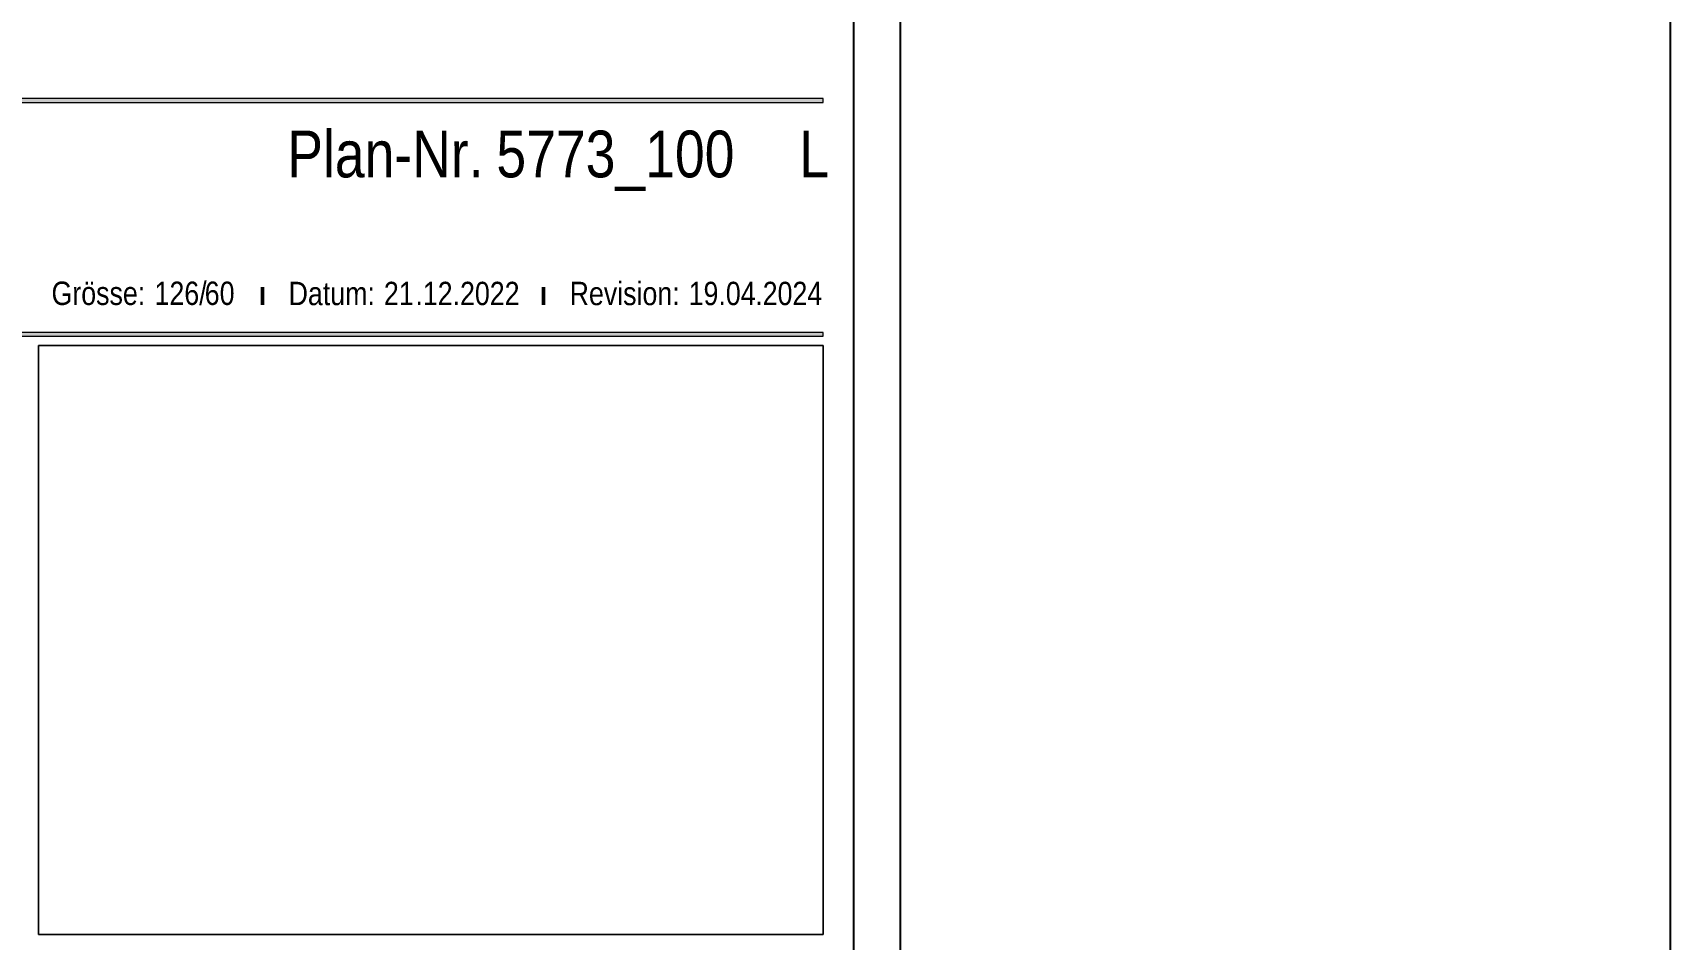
# Model space of a CAD drawing. Extents: x 885 to 2021, y 330 to 1122.
# Drawn here: x 1843.5 to 2018.8, y 519.3 to 616.2 of the extents above; entities that cross this region are included whole.
import ezdxf
from ezdxf.lldxf.tags import DXFTag

# ---------------------------------------------------------------- set-up
doc = ezdxf.new("R2010")
doc.units = 0
doc.layers.get('0').update_dxf_attribs({"lineweight": 25})
for name, color, linetype, lineweight in [('5773_Modell_AF - Perspektive Plankopf_2_915 Layout Zeichnungen', 7, 'Continuous', 25), ('900 Layout Beschriftungen', 7, 'Continuous', 25), ('P11_Plankopf_Ausführung_AF_4_800 Plankopf', 7, 'Continuous', 25)]:
    doc.layers.add(name, color=color, linetype=linetype, lineweight=lineweight)
doc.styles.get("Standard").update_dxf_attribs({"font": 'arial.ttf'})
tags = doc.linetypes.add('Wipeout_Contour', pattern=[1, 0, -1]).pattern_tags.tags
tags[6:7] = [DXFTag(74, 4), DXFTag(75, 0), DXFTag(340, '0'), DXFTag(46, 1.0), DXFTag(50, 0.0), DXFTag(44, 0.0), DXFTag(45, 0.0)]
tags[4:5] = [DXFTag(74, 4), DXFTag(75, 0), DXFTag(340, '0'), DXFTag(46, 1.0), DXFTag(50, 0.0), DXFTag(44, 0.0), DXFTag(45, 0.0)]

msp = doc.modelspace()

# ---------------------------------------------------------------- linework, layer by layer
at = {"color": 0, "linetype": 'ByBlock', "lineweight": -2, "ltscale": 0.25}
for p, q in [((1936.37, 955.97), (1936.37, 361.97)), ((2018.8, 955.97), (2018.8, 361.97)), ((1931.37, 951.03), (1931.37, 366.97))]:
    msp.add_line(p, q, dxfattribs=at)
at = {"layer": '5773_Modell_AF - Perspektive Plankopf_2_915 Layout Zeichnungen', "color": 0, "linetype": 'Wipeout_Contour', "lineweight": 0, "ltscale": 4679523.16}
for p, q in [((1844.12, 582.77), (1928.13, 582.77)), ((1844.12, 519.76), (1844.12, 582.77)), ((1928.13, 582.77), (1844.12, 582.77)), ((1844.12, 582.77), (1844.12, 519.76)), ((1928.13, 582.77), (1928.13, 519.76)), ((1928.13, 519.76), (1928.13, 582.77)), ((1928.13, 519.76), (1844.12, 519.76)), ((1844.12, 519.76), (1928.13, 519.76))]:
    msp.add_line(p, q, dxfattribs=at)
at = {"layer": 'P11_Plankopf_Ausführung_AF_4_800 Plankopf', "color": 0, "linetype": 'Continuous', "lineweight": 13, "ltscale": 16.9}
for p, q in [((1928.13, 609.17), (1730.13, 609.17)), ((1730.13, 608.77), (1928.13, 608.77)), ((1928.13, 608.77), (1928.13, 609.17)), ((1928.13, 584.17), (1730.13, 584.17)), ((1730.13, 583.77), (1928.13, 583.77)), ((1928.13, 583.77), (1928.13, 584.17))]:
    msp.add_line(p, q, dxfattribs=at)
at = {"layer": 'P11_Plankopf_Ausführung_AF_4_800 Plankopf', "color": 0, "linetype": 'Continuous', "lineweight": 0, "ltscale": 0.0169}
for points in [[(1730.13, 608.77), (1928.13, 608.77), (1730.13, 609.17)], [(1928.13, 608.77), (1928.13, 609.17), (1730.13, 609.17)], [(1730.13, 583.77), (1928.13, 583.77), (1730.13, 584.17)], [(1928.13, 583.77), (1928.13, 584.17), (1730.13, 584.17)]]:
    msp.add_solid(points, dxfattribs=at)

# ---------------------------------------------------------------- texts
at = {"layer": '900 Layout Beschriftungen', "color": 0, "lineweight": 13, "attachment_point": 1}
for s, insert, char_height in [('{\\fArial Narrow;Plan-Nr.}', (1870.77, 605.75), 5), ('{\\fArial Narrow;5773_100}', (1893.15, 605.75), 5), ('{\\fArial Narrow;L}', (1925.58, 605.75), 5), ('{\\fArial Narrow;126/}', (1856.56, 589.6), 2.5), ('{\\fArial Narrow;6}', (1861.93, 589.6), 2.5), ('{\\fArial Narrow;0}', (1863.53, 589.6), 2.5), ('{\\fArial Narrow;21}', (1881.11, 589.58), 2.5), ('{\\fArial Narrow;.12.2022}', (1884.48, 589.58), 2.5), ('{\\fArial Narrow;19.04}', (1913.73, 589.58), 2.5), ('{\\fArial Narrow;.2024}', (1920.86, 589.58), 2.5)]:
    msp.add_mtext(s, dxfattribs=dict(at, insert=insert, char_height=char_height))
at = {"layer": 'P11_Plankopf_Ausführung_AF_4_800 Plankopf', "color": 0, "linetype": 'Continuous', "lineweight": 13, "ltscale": 0.0169, "char_height": 2.5, "attachment_point": 1}
for s, insert in [('{\\fArial Narrow;Grösse:}', (1845.53, 589.6)), ('{\\fArial Narrow|b1|i0;ı}', (1867.71, 589.6)), ('{\\fArial Narrow;Datum:}', (1870.91, 589.58)), ('{\\fArial Narrow|b1|i0;ı}', (1897.79, 589.6)), ('{\\fArial Narrow;Revision:}', (1900.99, 589.58))]:
    msp.add_mtext(s, dxfattribs=dict(at, insert=insert))

doc.saveas('drawing.dxf')
